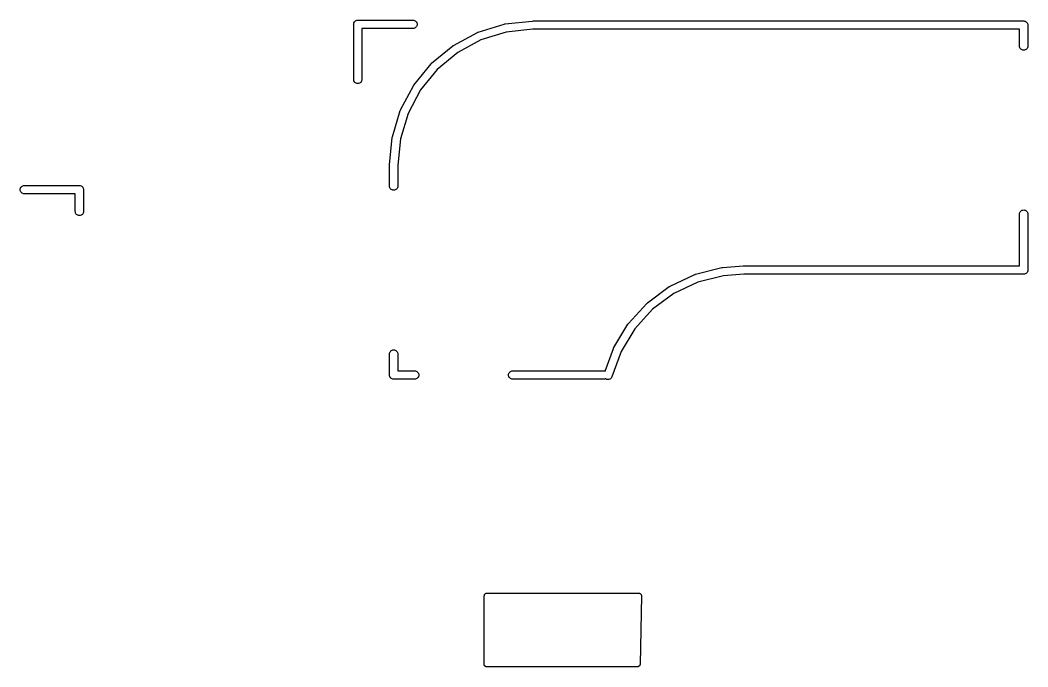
# Model space of a CAD drawing. Extents: x -13 to 127, y -89 to 15.
# Drawn here: x 24.97 to 43.26, y -1.66 to 10.08 of the extents above; entities that cross this region are included whole.
import ezdxf

# ---------------------------------------------------------------- set-up
doc = ezdxf.new("R2010")
doc.units = 0
doc.layers.add('BLACK', color=7, linetype='CONTINUOUS')

msp = doc.modelspace()

# ---------------------------------------------------------------- linework, layer by layer
at = {"layer": 'BLACK', "linetype": 'CONTINUOUS'}
for p, q in [((31.0467, 10.0533), (31.0581, 10.0627)), ((31.0581, 10.0627), (31.0712, 10.0696)), ((31.0712, 10.0696), (31.0853, 10.0739)), ((31.0853, 10.0739), (31.0963, 10.075)), ((31.0963, 10.075), (31.1, 10.0754)), ((31.1, 10.0754), (31.1037, 10.075)), ((31.1037, 10.075), (32.1037, 10.075)), ((32.1037, 10.075), (32.1147, 10.0739)), ((32.1147, 10.0739), (32.1288, 10.0696)), ((32.1288, 10.0696), (32.1419, 10.0627)), ((32.1419, 10.0627), (32.1533, 10.0533)), ((33.7714, 10.0077), (34.2644, 10.0595)), ((34.2644, 10.0595), (34.2655, 10.0596)), ((34.2655, 10.0596), (34.2687, 10.0596)), ((34.2687, 10.0596), (34.272, 10.0599)), ((34.272, 10.0599), (34.2862, 10.06)), ((34.2862, 10.06), (34.2863, 10.06)), ((34.2863, 10.06), (43.1763, 10.06)), ((43.1763, 10.06), (43.18, 10.0604)), ((43.18, 10.0604), (43.1837, 10.06)), ((43.1837, 10.06), (43.1947, 10.0589)), ((43.1947, 10.0589), (43.2088, 10.0546)), ((43.2088, 10.0546), (43.2219, 10.0477)), ((31.0246, 10), (31.0261, 10.0147)), ((31.025, 9.99631), (31.0246, 10)), ((31.025, 8.99633), (31.025, 9.99631)), ((31.0261, 10.0147), (31.0304, 10.0288)), ((31.0304, 10.0288), (31.0373, 10.0419)), ((31.0373, 10.0419), (31.0467, 10.0533)), ((32.1037, 9.925), (31.175, 9.925)), ((31.175, 9.925), (31.175, 8.99632)), ((32.1147, 9.92609), (32.1037, 9.925)), ((32.1288, 9.93037), (32.1147, 9.92609)), ((32.1419, 9.93734), (32.1288, 9.93037)), ((32.1533, 9.94671), (32.1419, 9.93734)), ((32.1533, 10.0533), (32.1627, 10.0419)), ((32.1627, 9.95813), (32.1533, 9.94671)), ((32.1627, 10.0419), (32.1696, 10.0288)), ((32.1696, 9.97116), (32.1627, 9.95813)), ((32.1696, 10.0288), (32.1739, 10.0147)), ((32.1739, 9.9853), (32.1696, 9.97116)), ((32.1739, 10.0147), (32.1754, 10)), ((32.1754, 10), (32.1739, 9.9853)), ((33.2835, 9.85818), (33.7571, 10.0048)), ((33.7571, 10.0048), (33.7581, 10.0051)), ((33.7571, 10.0048), (33.7571, 10.0048)), ((33.7581, 10.0051), (33.7648, 10.0063)), ((33.7648, 10.0063), (33.7714, 10.0077)), ((34.2763, 9.90995), (33.7944, 9.8593)), ((34.2903, 9.91), (34.2763, 9.90995)), ((43.105, 9.91), (34.2903, 9.91)), ((43.105, 9.60033), (43.105, 9.91)), ((43.2219, 10.0477), (43.2333, 10.0383)), ((43.2333, 10.0383), (43.2427, 10.0269)), ((43.2427, 10.0269), (43.2496, 10.0138)), ((43.2496, 10.0138), (43.2539, 9.9997)), ((43.2539, 9.9997), (43.2554, 9.985)), ((43.2554, 9.985), (43.255, 9.98133)), ((43.255, 9.98133), (43.255, 9.60032)), ((32.834, 9.61673), (33.27, 9.85251)), ((33.3349, 9.71706), (32.9118, 9.48828)), ((33.27, 9.85251), (33.271, 9.853)), ((33.271, 9.853), (33.2773, 9.85554)), ((33.2773, 9.85554), (33.2835, 9.85818)), ((33.7944, 9.8593), (33.3349, 9.71706)), ((32.4399, 9.29256), (32.8218, 9.60854)), ((32.8218, 9.60854), (32.8227, 9.60921)), ((32.8227, 9.60921), (32.8283, 9.61292)), ((32.8283, 9.61292), (32.834, 9.61673)), ((43.1061, 9.5893), (43.105, 9.60033)), ((43.1104, 9.57516), (43.1061, 9.5893)), ((43.1173, 9.56213), (43.1104, 9.57516)), ((43.1267, 9.55071), (43.1173, 9.56213)), ((43.1381, 9.54134), (43.1267, 9.55071)), ((43.1512, 9.53437), (43.1381, 9.54134)), ((43.1653, 9.53009), (43.1512, 9.53437)), ((43.18, 9.52864), (43.1653, 9.53009)), ((43.1947, 9.53009), (43.18, 9.52864)), ((43.2088, 9.53437), (43.1947, 9.53009)), ((43.2219, 9.54134), (43.2088, 9.53437)), ((43.2333, 9.55071), (43.2219, 9.54134)), ((43.2427, 9.56213), (43.2333, 9.55071)), ((43.2496, 9.57516), (43.2427, 9.56213)), ((43.2539, 9.5893), (43.2496, 9.57516)), ((43.255, 9.60032), (43.2539, 9.5893)), ((32.9118, 9.48828), (32.5412, 9.18167)), ((32.1163, 8.89802), (32.4296, 9.28217)), ((32.5412, 9.18167), (32.2371, 8.80891)), ((32.4296, 9.28217), (32.4302, 9.28298)), ((32.4302, 9.28298), (32.4351, 9.2877)), ((32.4351, 9.2877), (32.4399, 9.29256)), ((31.0261, 8.9853), (31.025, 8.99633)), ((31.0304, 8.97116), (31.0261, 8.9853)), ((31.0373, 8.95813), (31.0304, 8.97116)), ((31.0467, 8.94671), (31.0373, 8.95813)), ((31.1627, 8.95813), (31.1533, 8.94671)), ((31.1696, 8.97116), (31.1627, 8.95813)), ((31.1739, 8.9853), (31.1696, 8.97116)), ((31.175, 8.99632), (31.1739, 8.9853)), ((31.0581, 8.93734), (31.0467, 8.94671)), ((31.0712, 8.93037), (31.0581, 8.93734)), ((31.0853, 8.92609), (31.0712, 8.93037)), ((31.1, 8.92464), (31.0853, 8.92609)), ((31.1147, 8.92609), (31.1, 8.92464)), ((31.1288, 8.93037), (31.1147, 8.92609)), ((31.1419, 8.93734), (31.1288, 8.93037)), ((31.1533, 8.94671), (31.1419, 8.93734)), ((31.8754, 8.44813), (32.1082, 8.88582)), ((32.2371, 8.80891), (32.0113, 8.3842)), ((32.1082, 8.88583), (32.1087, 8.88675)), ((32.1082, 8.88582), (32.1082, 8.88583)), ((32.1082, 8.88582), (32.1082, 8.88582)), ((32.1087, 8.88675), (32.1125, 8.89235)), ((32.1125, 8.89235), (32.1163, 8.89802)), ((31.7266, 7.96003), (31.8699, 8.4346)), ((31.8699, 8.4346), (31.8702, 8.4356)), ((31.8702, 8.4356), (31.8729, 8.44189)), ((31.8729, 8.44189), (31.8754, 8.44813)), ((32.0113, 8.3842), (31.8723, 7.92372)), ((31.6754, 7.45232), (31.7237, 7.94566)), ((31.7237, 7.94568), (31.7238, 7.94671)), ((31.7237, 7.94567), (31.7237, 7.94568)), ((31.7237, 7.94566), (31.7237, 7.94567)), ((31.7238, 7.94671), (31.7252, 7.95334)), ((31.7252, 7.95334), (31.7266, 7.96003)), ((31.8723, 7.92372), (31.825, 7.44133)), ((31.675, 7.44867), (31.6754, 7.45231)), ((31.675, 7.06032), (31.675, 7.44867)), ((31.6754, 7.45231), (31.6754, 7.45232)), ((31.825, 7.44133), (31.825, 7.06032)), ((24.9746, 7), (24.9761, 7.0147)), ((24.9761, 6.9853), (24.9746, 7)), ((24.9761, 7.0147), (24.9804, 7.02884)), ((24.9804, 6.97116), (24.9761, 6.9853)), ((24.9804, 7.02884), (24.9873, 7.04187)), ((24.9873, 6.95813), (24.9804, 6.97116)), ((24.9873, 7.04187), (24.9967, 7.05329)), ((24.9967, 6.94671), (24.9873, 6.95813)), ((24.9967, 7.05329), (25.0081, 7.06266)), ((25.0081, 6.93734), (24.9967, 6.94671)), ((25.0081, 7.06266), (25.0212, 7.06962)), ((25.0212, 7.06962), (25.0353, 7.07391)), ((25.0353, 7.07391), (25.0463, 7.075)), ((25.0463, 7.075), (26.0463, 7.075)), ((26.0463, 7.075), (26.05, 7.07536)), ((26.05, 7.07536), (26.0537, 7.075)), ((26.0537, 7.075), (26.0647, 7.07391)), ((26.0647, 7.07391), (26.0788, 7.06962)), ((26.0788, 7.06962), (26.0919, 7.06266)), ((26.0919, 7.06266), (26.1033, 7.05329)), ((26.1033, 7.05329), (26.1127, 7.04187)), ((26.1127, 7.04187), (26.1196, 7.02884)), ((26.1196, 7.02884), (26.1239, 7.0147)), ((26.1239, 7.0147), (26.1254, 7)), ((26.1254, 7), (26.125, 6.99632)), ((26.125, 6.99632), (26.125, 6.60032)), ((31.6761, 7.0493), (31.675, 7.06032)), ((31.6804, 7.03516), (31.6761, 7.0493)), ((31.6873, 7.02213), (31.6804, 7.03516)), ((31.6967, 7.01071), (31.6873, 7.02213)), ((31.7081, 7.00134), (31.6967, 7.01071)), ((31.7212, 6.99437), (31.7081, 7.00134)), ((31.7353, 6.99009), (31.7212, 6.99437)), ((31.75, 6.98864), (31.7353, 6.99009)), ((31.7647, 6.99009), (31.75, 6.98864)), ((31.7788, 6.99437), (31.7647, 6.99009)), ((31.7919, 7.00134), (31.7788, 6.99437)), ((31.8033, 7.01071), (31.7919, 7.00134)), ((31.8127, 7.02213), (31.8033, 7.01071)), ((31.8196, 7.03516), (31.8127, 7.02213)), ((31.8239, 7.0493), (31.8196, 7.03516)), ((31.825, 7.06032), (31.8239, 7.0493)), ((25.0212, 6.93037), (25.0081, 6.93734)), ((25.0353, 6.92609), (25.0212, 6.93037)), ((25.0463, 6.925), (25.0353, 6.92609)), ((25.975, 6.925), (25.0463, 6.925)), ((25.975, 6.60032), (25.975, 6.925)), ((25.9761, 6.5893), (25.975, 6.60032)), ((25.9804, 6.57516), (25.9761, 6.5893)), ((26.1239, 6.5893), (26.1196, 6.57516)), ((26.125, 6.60032), (26.1239, 6.5893)), ((43.1061, 6.5707), (43.1104, 6.58484)), ((43.1104, 6.58484), (43.1173, 6.59787)), ((43.1173, 6.59787), (43.1267, 6.60929)), ((43.1267, 6.60929), (43.1381, 6.61866)), ((43.1381, 6.61866), (43.1512, 6.62562)), ((43.1512, 6.62562), (43.1653, 6.62991)), ((43.1653, 6.62991), (43.18, 6.63136)), ((43.18, 6.63136), (43.1947, 6.62991)), ((43.1947, 6.62991), (43.2088, 6.62562)), ((43.2088, 6.62562), (43.2219, 6.61866)), ((43.2219, 6.61866), (43.2333, 6.60929)), ((43.2333, 6.60929), (43.2427, 6.59787)), ((43.2427, 6.59787), (43.2496, 6.58484)), ((43.2496, 6.58484), (43.2539, 6.5707)), ((25.9873, 6.56213), (25.9804, 6.57516)), ((25.9967, 6.55071), (25.9873, 6.56213)), ((26.0081, 6.54134), (25.9967, 6.55071)), ((26.0212, 6.53437), (26.0081, 6.54134)), ((26.0353, 6.53009), (26.0212, 6.53437)), ((26.05, 6.52864), (26.0353, 6.53009)), ((26.0647, 6.53009), (26.05, 6.52864)), ((26.0788, 6.53437), (26.0647, 6.53009)), ((26.0919, 6.54134), (26.0788, 6.53437)), ((26.1033, 6.55071), (26.0919, 6.54134)), ((26.1127, 6.56213), (26.1033, 6.55071)), ((26.1196, 6.57516), (26.1127, 6.56213)), ((43.105, 6.55967), (43.1061, 6.5707)), ((43.105, 5.615), (43.105, 6.55967)), ((43.2539, 6.5707), (43.255, 6.55967)), ((43.255, 6.55967), (43.255, 5.54368)), ((37.2256, 5.46412), (37.7064, 5.58486)), ((37.7064, 5.58486), (37.7074, 5.58511)), ((37.7074, 5.58511), (37.7133, 5.5859)), ((37.7133, 5.5859), (37.7191, 5.58691)), ((37.7191, 5.58691), (38.0936, 5.61473)), ((38.0936, 5.61473), (38.0963, 5.615)), ((38.0963, 5.615), (43.105, 5.615)), ((43.2333, 5.48671), (43.2219, 5.47734)), ((43.2427, 5.49813), (43.2333, 5.48671)), ((43.2496, 5.51116), (43.2427, 5.49813)), ((43.2539, 5.5253), (43.2496, 5.51116)), ((43.2554, 5.54), (43.2539, 5.5253)), ((43.255, 5.54368), (43.2554, 5.54)), ((36.7637, 5.24736), (37.2118, 5.45918)), ((37.2693, 5.32043), (36.8344, 5.11489)), ((37.2118, 5.45918), (37.2119, 5.45919)), ((37.2119, 5.45919), (37.2128, 5.45963)), ((37.2128, 5.45963), (37.2192, 5.46183)), ((37.2192, 5.46183), (37.2256, 5.46412)), ((37.7367, 5.4378), (37.2693, 5.32043)), ((38.1028, 5.465), (37.7367, 5.4378)), ((43.1763, 5.465), (38.1028, 5.465)), ((43.18, 5.46464), (43.1763, 5.465)), ((43.1837, 5.465), (43.18, 5.46464)), ((43.1947, 5.46609), (43.1837, 5.465)), ((43.2088, 5.47037), (43.1947, 5.46609)), ((43.2219, 5.47734), (43.2088, 5.47037)), ((36.3526, 4.945), (36.7511, 5.23984)), ((36.7511, 5.23985), (36.752, 5.24046)), ((36.7511, 5.23984), (36.7511, 5.23985)), ((36.7511, 5.23984), (36.7511, 5.23984)), ((36.752, 5.24046), (36.7578, 5.24385)), ((36.7578, 5.24385), (36.7637, 5.24736)), ((36.3417, 4.93519), (36.3425, 4.93595)), ((36.3425, 4.93595), (36.3475, 4.94042)), ((36.3475, 4.94042), (36.3526, 4.945)), ((36.8344, 5.11489), (36.4477, 4.82878)), ((36.0081, 4.56855), (36.3417, 4.93518)), ((36.4477, 4.82878), (36.124, 4.47303)), ((36.3417, 4.93518), (36.3417, 4.93519)), ((36.3417, 4.93518), (36.3417, 4.93518)), ((35.7433, 4.13236), (35.9993, 4.55681)), ((36.124, 4.47303), (35.8755, 4.06117)), ((35.9993, 4.55681), (35.9994, 4.55682)), ((35.9993, 4.55681), (35.9993, 4.55681)), ((35.9994, 4.55682), (35.9999, 4.55771)), ((35.9999, 4.55771), (36.004, 4.56308)), ((36.004, 4.56308), (36.0081, 4.56855)), ((31.675, 4.01967), (31.6761, 4.0307)), ((31.6761, 4.0307), (31.6804, 4.04484)), ((31.6804, 4.04484), (31.6873, 4.05787)), ((31.6873, 4.05787), (31.6967, 4.06929)), ((31.6967, 4.06929), (31.7081, 4.07866)), ((31.7081, 4.07866), (31.7212, 4.08562)), ((31.7212, 4.08562), (31.7353, 4.08991)), ((31.7353, 4.08991), (31.75, 4.09136)), ((31.75, 4.09136), (31.7647, 4.08991)), ((31.7647, 4.08991), (31.7788, 4.08562)), ((31.7788, 4.08562), (31.7919, 4.07866)), ((31.7919, 4.07866), (31.8033, 4.06929)), ((31.8033, 4.06929), (31.8127, 4.05787)), ((31.8127, 4.05787), (31.8196, 4.04484)), ((31.8196, 4.04484), (31.8239, 4.0307)), ((31.8239, 4.0307), (31.825, 4.01967)), ((35.5871, 3.70516), (35.737, 4.11914)), ((35.8755, 4.06117), (35.7093, 3.60197)), ((35.737, 4.11916), (35.7373, 4.12013)), ((35.737, 4.11915), (35.737, 4.11916)), ((35.737, 4.11914), (35.737, 4.11915)), ((35.7373, 4.12013), (35.7403, 4.12621)), ((35.7403, 4.12621), (35.7433, 4.13236)), ((31.675, 3.63868), (31.675, 4.01967)), ((31.825, 4.01967), (31.825, 3.71)), ((31.825, 3.71), (32.1347, 3.71)), ((32.1347, 3.71), (32.1457, 3.70891)), ((32.1457, 3.70891), (32.1598, 3.70462)), ((32.1598, 3.70462), (32.1729, 3.69766)), ((32.1729, 3.69766), (32.1843, 3.68829)), ((32.1843, 3.68829), (32.1937, 3.67687)), ((32.1937, 3.67687), (32.2006, 3.66384)), ((32.2006, 3.66384), (32.2049, 3.6497)), ((33.8351, 3.6497), (33.8394, 3.66384)), ((33.8394, 3.66384), (33.8463, 3.67687)), ((33.8463, 3.67687), (33.8557, 3.68829)), ((33.8557, 3.68829), (33.8671, 3.69766)), ((33.8671, 3.69766), (33.8802, 3.70462)), ((33.8802, 3.70462), (33.8943, 3.70891)), ((33.8943, 3.70891), (33.9053, 3.71)), ((33.9053, 3.71), (35.5637, 3.71)), ((35.5637, 3.71), (35.5747, 3.70891)), ((35.5747, 3.70891), (35.5871, 3.70516)), ((31.6746, 3.635), (31.675, 3.63868)), ((31.6761, 3.6203), (31.6746, 3.635)), ((31.6804, 3.60616), (31.6761, 3.6203)), ((31.6873, 3.59313), (31.6804, 3.60616)), ((31.6967, 3.58171), (31.6873, 3.59313)), ((31.7081, 3.57234), (31.6967, 3.58171)), ((31.7212, 3.56537), (31.7081, 3.57234)), ((31.7353, 3.56109), (31.7212, 3.56537)), ((31.7463, 3.56), (31.7353, 3.56109)), ((31.75, 3.55964), (31.7463, 3.56)), ((31.7537, 3.56), (31.75, 3.55964)), ((32.1347, 3.56), (31.7537, 3.56)), ((32.1457, 3.56109), (32.1347, 3.56)), ((32.1598, 3.56537), (32.1457, 3.56109)), ((32.1729, 3.57234), (32.1598, 3.56537)), ((32.1843, 3.58171), (32.1729, 3.57234)), ((32.1937, 3.59313), (32.1843, 3.58171)), ((32.2006, 3.60616), (32.1937, 3.59313)), ((32.2049, 3.6203), (32.2006, 3.60616)), ((32.2049, 3.6497), (32.2064, 3.635)), ((32.2064, 3.635), (32.2049, 3.6203)), ((33.8336, 3.635), (33.8351, 3.6497)), ((33.8351, 3.6203), (33.8336, 3.635)), ((33.8394, 3.60616), (33.8351, 3.6203)), ((33.8463, 3.59313), (33.8394, 3.60616)), ((33.8557, 3.58171), (33.8463, 3.59313)), ((33.8671, 3.57234), (33.8557, 3.58171)), ((33.8802, 3.56537), (33.8671, 3.57234)), ((33.8943, 3.56109), (33.8802, 3.56537)), ((33.9053, 3.56), (33.8943, 3.56109)), ((35.5637, 3.56), (33.9053, 3.56)), ((35.5747, 3.56109), (35.5637, 3.56)), ((35.5888, 3.56537), (35.5747, 3.56109)), ((35.5937, 3.56797), (35.5888, 3.56537)), ((35.5995, 3.56356), (35.5937, 3.56797)), ((35.6127, 3.55716), (35.5995, 3.56356)), ((35.6269, 3.55345), (35.6127, 3.55716)), ((35.6415, 3.55255), (35.6269, 3.55345)), ((35.656, 3.55451), (35.6415, 3.55255)), ((35.6698, 3.55925), (35.656, 3.55451)), ((35.6825, 3.56659), (35.6698, 3.55925)), ((35.6935, 3.57625), (35.6825, 3.56659)), ((35.7024, 3.58787), (35.6935, 3.57625)), ((35.7089, 3.60099), (35.7024, 3.58787)), ((35.7093, 3.60197), (35.7089, 3.60099)), ((33.395, -0.3691), (33.3955, -0.36454)), ((33.3955, -0.36454), (33.396, -0.35995)), ((33.396, -0.35995), (33.3961, -0.35968)), ((33.3961, -0.35941), (33.3975, -0.35503)), ((33.3961, -0.35968), (33.3961, -0.35941)), ((33.3975, -0.35503), (33.3989, -0.35062)), ((33.3989, -0.35062), (33.399, -0.35038)), ((33.399, -0.35038), (33.3991, -0.35012)), ((33.3991, -0.35012), (33.4014, -0.34609)), ((33.4014, -0.34609), (33.4035, -0.34204)), ((33.4035, -0.34204), (33.4037, -0.34183)), ((33.4037, -0.34183), (33.4039, -0.34159)), ((33.4039, -0.34159), (33.4068, -0.33808)), ((33.4068, -0.33808), (33.4098, -0.33452)), ((33.4098, -0.33452), (33.41, -0.33435)), ((33.41, -0.33435), (33.4102, -0.33414)), ((33.4102, -0.33414), (33.4137, -0.33128)), ((33.4137, -0.33128), (33.4173, -0.32835)), ((33.4173, -0.32835), (33.4176, -0.32822)), ((33.4176, -0.32822), (33.4178, -0.32805)), ((33.4178, -0.32805), (33.4218, -0.32595)), ((33.4218, -0.32595), (33.4259, -0.32377)), ((33.4259, -0.32377), (33.4262, -0.32369)), ((33.4262, -0.32369), (33.4265, -0.32357)), ((33.4265, -0.32357), (33.4308, -0.3223)), ((33.4308, -0.3223), (33.4353, -0.32095)), ((33.4353, -0.32095), (33.4356, -0.32092)), ((33.4356, -0.32092), (33.4358, -0.32085)), ((33.4358, -0.32085), (33.4404, -0.32045)), ((33.4404, -0.32045), (33.445, -0.32)), ((33.445, -0.32), (36.195, -0.32)), ((36.195, -0.32), (36.1957, -0.32)), ((36.1957, -0.32), (36.196, -0.32004)), ((36.196, -0.32004), (36.1964, -0.32002)), ((36.1964, -0.32002), (36.2009, -0.32059)), ((36.2009, -0.32059), (36.2054, -0.32109)), ((36.2054, -0.32109), (36.2057, -0.32119)), ((36.2057, -0.32119), (36.206, -0.32123)), ((36.206, -0.32123), (36.2103, -0.32266)), ((36.2103, -0.32266), (36.2147, -0.32404)), ((36.2147, -0.32404), (36.215, -0.3242)), ((36.215, -0.3242), (36.2153, -0.32431)), ((36.2153, -0.32431), (36.2193, -0.32655)), ((36.2193, -0.32655), (36.2232, -0.32874)), ((36.2232, -0.32874), (36.2235, -0.32896)), ((36.2235, -0.32896), (36.2238, -0.32912)), ((36.2238, -0.32912), (36.2273, -0.33212)), ((36.2273, -0.33212), (36.2307, -0.33502)), ((36.2307, -0.33502), (36.2309, -0.33527)), ((36.2309, -0.33527), (36.2312, -0.33549)), ((36.2312, -0.33549), (36.234, -0.3391)), ((36.234, -0.3391), (36.2368, -0.34262)), ((36.2368, -0.34262), (36.237, -0.34291)), ((36.237, -0.34291), (36.2372, -0.34318)), ((36.2372, -0.34318), (36.2393, -0.34726)), ((36.2393, -0.34726), (36.2414, -0.35127)), ((36.2414, -0.35127), (36.2415, -0.35158)), ((36.2415, -0.35158), (36.2416, -0.35188)), ((36.2416, -0.35188), (36.2428, -0.3563)), ((36.2428, -0.3563), (36.2441, -0.36063)), ((36.2441, -0.36063), (36.2441, -0.36096)), ((36.2441, -0.36096), (36.2442, -0.36128)), ((36.2442, -0.36128), (36.2446, -0.36584)), ((33.39, -1.6098), (33.395, -0.3698)), ((33.395, -0.36964), (33.395, -0.3691)), ((33.395, -0.36965), (33.395, -0.36964)), ((33.395, -0.36966), (33.395, -0.36965)), ((33.395, -0.3698), (33.395, -0.36966)), ((36.245, -0.37101), (36.22, -1.61101)), ((36.2446, -0.36584), (36.245, -0.37035)), ((36.245, -0.37035), (36.245, -0.37068)), ((36.245, -0.37068), (36.245, -0.37101)), ((33.3905, -1.61476), (33.39, -1.6098)), ((33.3909, -1.61937), (33.3905, -1.61476)), ((33.3909, -1.61944), (33.3909, -1.61937)), ((33.3909, -1.61951), (33.3909, -1.61944)), ((33.3923, -1.62419), (33.3909, -1.61951)), ((33.3936, -1.62873), (33.3923, -1.62419)), ((33.3937, -1.6288), (33.3936, -1.62873)), ((33.3937, -1.62887), (33.3937, -1.6288)), ((33.3959, -1.6331), (33.3937, -1.62887)), ((33.3982, -1.63738), (33.3959, -1.6331)), ((33.3982, -1.63743), (33.3982, -1.63738)), ((33.3982, -1.6375), (33.3982, -1.63743)), ((33.4014, -1.64139), (33.3982, -1.6375)), ((33.4043, -1.64498), (33.4014, -1.64139)), ((33.4043, -1.64503), (33.4043, -1.64498)), ((33.4044, -1.64509), (33.4043, -1.64503)), ((33.4082, -1.6483), (33.4044, -1.64509)), ((36.2079, -1.64223), (36.2052, -1.64548)), ((36.2107, -1.63907), (36.2079, -1.64223)), ((36.211, -1.63849), (36.2107, -1.63907)), ((36.2115, -1.63796), (36.211, -1.63849)), ((36.2135, -1.63426), (36.2115, -1.63796)), ((36.2156, -1.63062), (36.2135, -1.63426)), ((36.2158, -1.62997), (36.2156, -1.63062)), ((36.2161, -1.62938), (36.2158, -1.62997)), ((36.2173, -1.62537), (36.2161, -1.62938)), ((36.2187, -1.62138), (36.2173, -1.62537)), ((36.2188, -1.6207), (36.2187, -1.62138)), ((36.219, -1.62005), (36.2188, -1.6207)), ((36.2194, -1.61587), (36.219, -1.62005)), ((36.22, -1.61171), (36.2194, -1.61587)), ((36.22, -1.61101), (36.22, -1.61171)), ((33.4118, -1.65126), (33.4082, -1.6483)), ((33.4118, -1.65129), (33.4118, -1.65126)), ((33.4119, -1.65134), (33.4118, -1.65129)), ((33.4161, -1.65362), (33.4119, -1.65134)), ((33.4203, -1.65596), (33.4161, -1.65362)), ((33.4204, -1.65598), (33.4203, -1.65596)), ((33.4204, -1.65601), (33.4204, -1.65598)), ((33.425, -1.65744), (33.4204, -1.65601)), ((33.4296, -1.65891), (33.425, -1.65744)), ((33.4297, -1.65891), (33.4296, -1.65891)), ((33.4297, -1.65894), (33.4297, -1.65891)), ((33.4346, -1.65947), (33.4297, -1.65894)), ((33.4393, -1.65999), (33.4346, -1.65947)), ((33.4394, -1.66), (33.4393, -1.65999)), ((33.4395, -1.66), (33.4394, -1.66)), ((33.4394, -1.66), (33.4394, -1.66)), ((33.44, -1.66), (33.4395, -1.66)), ((36.17, -1.66), (33.44, -1.66)), ((36.1742, -1.65959), (36.17, -1.66)), ((36.1784, -1.65929), (36.1742, -1.65959)), ((36.179, -1.65911), (36.1784, -1.65929)), ((36.1797, -1.65905), (36.179, -1.65911)), ((36.1838, -1.65783), (36.1797, -1.65905)), ((36.1878, -1.65673), (36.1838, -1.65783)), ((36.1884, -1.65642), (36.1878, -1.65673)), ((36.1891, -1.65623), (36.1884, -1.65642)), ((36.1928, -1.65424), (36.1891, -1.65623)), ((36.1965, -1.65238), (36.1928, -1.65424)), ((36.1971, -1.65197), (36.1965, -1.65238)), ((36.1977, -1.65165), (36.1971, -1.65197)), ((36.2009, -1.64898), (36.1977, -1.65165)), ((36.2043, -1.64642), (36.2009, -1.64898)), ((36.2047, -1.64591), (36.2043, -1.64642)), ((36.2052, -1.64548), (36.2047, -1.64591))]:
    msp.add_line(p, q, dxfattribs=at)

doc.saveas('drawing.dxf')
